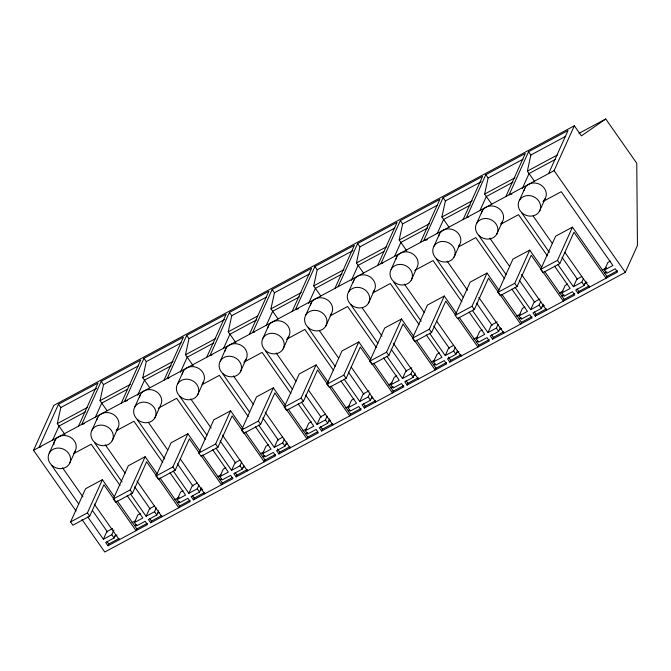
<?xml version="1.0" encoding="UTF-8"?>
<svg xmlns="http://www.w3.org/2000/svg" width="671" height="671" viewBox="0 0 671 671"><rect width="100%" height="100%" fill="white"/><g stroke="black" fill="none" stroke-linecap="round" stroke-linejoin="round"><path stroke-width="1.01" d="M64.986 434.598L57.312 423.627L60.793 407.54L58.494 404.261L97.983 383.049L78.532 426.127M107.125 410.795L100.038 400.671L103.527 384.584L101.229 381.304L140.709 360.092L121.258 403.17M149.851 387.838L142.772 377.714L146.261 361.627L143.963 358.348L183.443 337.136L163.992 380.214M193.189 365.729L185.506 354.758L188.987 338.67L186.689 335.391L226.177 314.179L206.727 357.257M235.915 342.772L228.241 331.801L231.721 315.714L229.423 312.434L268.912 291.222L249.461 334.301M278.054 318.968L270.967 308.845L274.456 292.757L272.158 289.478L311.646 268.266L292.187 311.344M320.788 296.012L313.701 285.888L317.19 269.801L314.892 266.521L354.372 245.309L334.921 288.387M363.514 273.055L356.435 262.931L359.916 246.844L357.618 243.565L397.106 222.353L377.656 265.431M406.844 250.954L399.17 239.975L402.65 223.888L400.352 220.608L439.84 199.396L420.39 242.483M448.983 227.142L441.895 217.027L445.385 200.931L443.086 197.651L482.575 176.439L463.116 219.526M491.717 204.185L484.63 194.07L488.119 177.974L485.821 174.695L525.301 153.483L505.85 196.569M534.443 181.229L527.364 171.113L530.845 155.018L528.547 151.738L568.035 130.526L548.584 173.613M76.041 510.983L33.55 450.291L53.814 405.418L574.342 125.779L581.405 135.869L605.754 118.977L636.762 163.279L637.45 245.46L625.297 272.384L104.768 552.023L82.021 519.539M58.494 404.261L39.044 447.339L40.965 446.802M52.615 440.218L59.006 426.06L85.636 411.751M49.277 453.026L54.947 440.461M101.229 381.304L81.778 424.382L84.655 423.577M69.474 463.686A11.424 10.057 24.3 0 0 58.528 448.052A11.424 10.057 24.3 0 0 50.124 463.325A11.424 10.057 24.3 0 0 69.474 463.686L75.144 451.122M95.349 417.261L101.74 403.103L127.448 389.289M92.011 430.069L97.681 417.505M143.963 358.348L124.504 401.426L127.389 400.621M147.377 523.254L136.859 528.924L136.062 530.694L103.896 484.747L89.713 516.167L72.887 525.2L70.589 521.921L85.586 488.714L102.411 479.673L114.322 496.691M112.208 440.73A11.424 10.057 24.3 0 0 101.262 425.095A11.424 10.057 24.3 0 0 92.85 440.369A11.424 10.057 24.3 0 0 112.208 440.73L117.878 428.165M137.656 395.253L144.475 380.147L171.105 365.838M134.737 407.112L140.415 394.548M70.589 521.921L87.415 512.879L102.411 479.673M186.689 335.391L167.238 378.469L169.159 377.932M190.111 500.298L179.593 505.968L178.796 507.737L146.63 461.791L132.447 493.21L115.622 502.243L113.324 498.964L128.32 465.758L145.146 456.716L157.056 473.734M154.934 417.773A11.424 10.057 24.3 0 0 143.997 402.139A11.424 10.057 24.3 0 0 135.584 417.412A11.424 10.057 24.3 0 0 154.934 417.773L160.612 405.209A11.424 10.057 24.3 0 0 154.011 390.438A11.424 10.057 24.3 0 0 139.501 397.014M87.75 516.913L103.368 539.224L106.773 531.684L112.661 528.522M180.382 372.296L187.209 357.19L213.831 342.881M177.471 384.156L183.149 371.591M113.324 498.964L130.149 489.922L145.146 456.716M103.368 539.224L111.78 534.703L113.911 529.989M115.63 534.552L114.078 537.983L105.666 542.503L107.964 545.783L108.769 543.988L119.178 538.402M107.964 545.783L147.444 524.579L145.146 521.292L136.733 525.812L134.443 522.533L137.84 514.992L140.365 513.634M229.423 312.434L209.973 355.513L211.893 354.976M199.488 453.302L189.365 438.834L175.181 470.254L158.356 479.287L156.058 476.007L171.055 442.801L187.88 433.76L200.386 451.625M197.668 394.816A11.424 10.057 24.3 0 0 186.731 379.182A11.424 10.057 24.3 0 0 178.318 394.456A11.424 10.057 24.3 0 0 197.668 394.816L203.347 382.252M130.484 493.957L146.102 516.267L149.507 508.727L154.548 506.018M223.544 348.392L229.935 334.233L256.565 319.924M220.205 361.199L225.875 348.635M156.058 476.007L172.883 466.966L187.88 433.76M146.102 516.267L154.515 511.747L156.217 507.981M158.733 510.774L156.813 515.026L148.4 519.547L150.698 522.835L151.503 521.032L161.912 515.445M150.698 522.835L190.178 501.623L187.88 498.335L179.467 502.856L177.169 499.576L180.574 492.036L183.099 490.677M272.158 289.478L252.707 332.556L254.628 332.028M275.58 454.384L265.053 460.054L264.257 461.824L232.099 415.877L217.916 447.297L201.09 456.33L198.792 453.051L213.781 419.845L230.606 410.803L243.12 428.668M240.403 371.86A11.424 10.057 24.3 0 0 229.457 356.226A11.424 10.057 24.3 0 0 221.053 371.499A11.424 10.057 24.3 0 0 240.403 371.86L246.072 359.295M173.219 471L188.828 493.311L192.233 485.77L197.282 483.061M266.278 325.435L272.669 311.277L299.3 296.968M262.94 338.243L268.61 325.678M198.792 453.051L215.617 444.009L230.606 410.803M188.828 493.311L197.249 488.79L198.943 485.024M201.468 487.817L199.539 492.069L191.126 496.59L193.424 499.878L194.238 498.083L204.647 492.489M193.424 499.878L232.912 478.666L230.614 475.378L222.202 479.899L219.903 476.62L223.309 469.079L225.833 467.721M314.892 266.521L295.441 309.599L298.318 308.803M317.433 431.898L307.788 437.098L306.991 438.868L274.825 392.921L260.642 424.34L243.816 433.374L241.518 430.094L256.515 396.888L273.34 387.846L285.25 404.865M232.845 477.341L222.319 483.011L221.522 484.781L201.275 455.852M283.137 348.903A11.424 10.057 24.3 0 0 272.191 333.269A11.424 10.057 24.3 0 0 263.778 348.543A11.424 10.057 24.3 0 0 283.137 348.903L288.807 336.339M215.945 448.043L231.562 470.354L234.967 462.814L240.017 460.105M308.585 303.426L315.404 288.32L342.034 274.011M305.666 315.286L311.344 302.722M241.518 430.094L258.343 421.053L273.34 387.846M231.562 470.354L239.975 465.833L241.677 462.067M243.825 465.682L242.273 469.113L233.86 473.634L236.158 476.922L236.972 475.127L247.373 469.532M236.158 476.922L275.647 455.71L273.349 452.422L264.936 456.943L262.638 453.663L266.043 446.123L268.568 444.764M338.167 286.643L357.618 243.565M328.278 385.28L317.559 369.973L303.376 401.384L286.551 410.417L284.252 407.138L299.249 373.932L316.075 364.89L328.58 382.755M325.863 325.947A11.424 10.057 24.3 0 0 314.925 310.312A11.424 10.057 24.3 0 0 306.513 325.586A11.424 10.057 24.3 0 0 325.863 325.947L331.541 313.382M258.679 425.087L274.296 447.398L277.702 439.857L282.751 437.148M351.319 280.47L358.138 265.364L383.846 251.55M348.4 292.33L354.078 279.765M284.252 407.138L301.078 398.104L316.075 364.89M274.296 447.398L282.709 442.877L284.412 439.111M286.928 441.904L285.007 446.165L276.595 450.677L278.893 453.965L279.698 452.17L290.107 446.576M278.893 453.965L318.373 432.753L316.075 429.465L307.662 433.986L305.372 430.707L308.769 423.166L311.294 421.807M400.352 220.608L380.902 263.686L382.822 263.158M403.774 385.515L393.248 391.193L392.451 392.954L360.293 347.016L346.11 378.427L329.285 387.461L326.987 384.181L341.984 350.975L358.809 341.933L370.719 358.951M368.597 302.99A11.424 10.057 24.3 0 0 357.66 287.356A11.424 10.057 24.3 0 0 349.247 302.629A11.424 10.057 24.3 0 0 368.597 302.99L374.275 290.426M301.413 402.139L317.031 424.441L320.436 416.901L325.477 414.192M394.473 256.565L400.864 242.407L427.494 228.106M391.134 269.373L396.804 256.808M326.987 384.181L343.812 375.148L358.809 341.933M317.031 424.441L325.443 419.92L327.146 416.154M329.662 418.947L327.742 423.208L319.329 427.721L321.627 431.008L322.432 429.214L332.841 423.619M321.627 431.008L361.107 409.796L358.809 406.509L350.396 411.029L348.098 407.75L351.503 400.21L354.028 398.851M443.086 197.651L423.636 240.738L427.477 239.664M446.509 362.558L435.982 368.236L435.185 369.998L403.028 324.059L388.845 355.471L372.019 364.512L369.721 361.224L384.709 328.018L401.535 318.977L413.453 335.995M361.04 408.471L350.522 414.15L349.725 415.911L329.469 386.982M411.331 280.033A11.424 10.057 24.3 0 0 400.386 264.399A11.424 10.057 24.3 0 0 391.981 279.673A11.424 10.057 24.3 0 0 411.331 280.033L417.001 267.469A11.424 10.057 24.3 0 0 410.4 252.699A11.424 10.057 24.3 0 0 395.898 259.274M344.148 379.182L359.765 401.484L363.162 393.944L369.05 390.782M437.207 233.609L443.598 219.451L470.228 205.15M433.869 246.416L439.539 233.852M369.721 361.224L386.546 352.191L401.535 318.977M359.765 401.484L368.178 396.964L369.872 393.198M372.019 396.813L370.467 400.251L362.055 404.764L364.353 408.052L365.167 406.257L375.575 400.662M364.353 408.052L403.841 386.84L401.543 383.552L393.131 388.073L390.832 384.793L394.238 377.253L396.762 375.903M485.821 174.695L466.37 217.781L468.291 217.245M455.886 315.563L445.754 301.103L431.57 332.514L414.745 341.556L412.447 338.268L427.444 305.062L444.269 296.02L456.775 313.885M454.066 257.077A11.424 10.057 24.3 0 0 443.12 241.443A11.424 10.057 24.3 0 0 434.707 256.716A11.424 10.057 24.3 0 0 454.066 257.077L459.736 244.512M386.873 356.226L402.491 378.528L405.896 370.988L411.784 367.825M479.941 210.652L486.332 196.494L512.963 182.193M476.595 223.46L482.273 210.895M412.447 338.268L429.281 329.235L444.269 296.02M402.491 378.528L410.904 374.007L412.606 370.241M415.123 373.034L413.202 377.295L404.789 381.807L407.087 385.095L407.901 383.3L418.301 377.706M407.087 385.095L446.576 363.883L444.277 360.595L435.865 365.116L433.567 361.837L436.972 354.296L439.497 352.946M528.547 151.738L509.096 194.825L511.981 194.02M531.969 316.645L521.451 322.323L520.654 324.085L488.488 278.146L474.305 309.557L457.479 318.599L455.181 315.311L470.178 282.105L487.003 273.063L498.914 290.082M496.792 234.12A11.424 10.057 24.3 0 0 485.854 218.494A11.424 10.057 24.3 0 0 477.442 233.76A11.424 10.057 24.3 0 0 496.792 234.12L502.47 221.556M429.608 333.269L445.225 355.571L448.631 348.031L453.68 345.322M522.248 188.643L529.067 173.537L555.689 159.237M519.329 200.503L525.007 187.939M455.181 315.311L472.007 306.278L487.003 273.063M445.225 355.571L453.638 351.05L455.341 347.284M457.488 350.899L455.936 354.338L447.523 358.851L449.822 362.139L450.627 360.344L461.036 354.749M449.822 362.139L489.302 340.927L487.003 337.639L478.591 342.16L476.301 338.88L479.698 331.34L482.223 329.989M574.703 293.688L564.177 299.367L563.38 301.128L531.222 255.19L517.039 286.601L500.214 295.643L497.916 292.355L512.912 259.149L529.738 250.107L541.648 267.125M33.55 450.291L554.078 170.66L574.342 125.779M489.234 339.601L478.717 345.28L477.92 347.041L457.672 318.113M539.526 211.164A11.424 10.057 24.3 0 0 528.589 195.538A11.424 10.057 24.3 0 0 520.176 210.803A11.424 10.057 24.3 0 0 539.526 211.164L545.204 198.599M472.342 310.312L487.96 332.615L491.365 325.074L497.253 321.912M497.916 292.355L514.741 283.321L529.738 250.107M487.96 332.615L496.372 328.094L498.075 324.328M500.222 327.943L498.67 331.382L490.258 335.894L492.556 339.182L493.361 337.387L503.77 331.793M492.556 339.182L532.036 317.97L529.738 314.682L521.325 319.203L519.027 315.924L522.432 308.383L524.957 307.033M540.65 269.398L555.638 236.192L572.464 227.15L606.911 276.41L606.114 278.171L573.957 232.233L559.773 263.644L542.948 272.686L540.65 269.398L557.475 260.365L572.464 227.15M515.076 287.356L530.694 309.658L534.091 302.118L539.987 298.956M530.694 309.658L539.107 305.137L540.801 301.371M543.325 304.164L541.396 308.425L532.984 312.946L535.282 316.226L536.095 314.431L546.504 308.836M535.282 316.226L574.77 295.014L572.472 291.734L564.059 296.246L561.761 292.967L565.167 285.427L567.691 284.076M557.802 264.399L573.42 286.702L576.825 279.161L581.874 276.452M573.42 286.702L581.832 282.181L583.535 278.415M586.051 281.208L584.131 285.469L575.718 289.989L578.016 293.269L578.83 291.474L589.23 285.88M578.016 293.269L617.505 272.057L615.206 268.777L606.794 273.29L604.496 270.01L607.901 262.47L610.425 261.12M606.911 276.41L617.437 270.732M60.793 407.54L96.607 388.299M103.527 384.584L138.419 365.838M146.261 361.627L181.153 342.881M188.987 338.67L224.802 319.438M231.721 315.714L266.613 296.968M274.456 292.757L309.348 274.011M317.19 269.801L352.996 250.568M359.916 246.844L394.816 228.098M402.65 223.888L437.542 205.141M445.385 200.931L481.199 181.698M488.119 177.974L523.011 159.237M530.845 155.018L565.745 136.28M578.989 133.361L605.754 118.977M57.312 423.627L87.607 407.347M100.038 400.671L130.342 384.391M142.772 377.714L173.076 361.434M185.506 354.758L215.81 338.478M228.241 331.801L257.622 316.016M270.967 308.845L301.271 292.573M313.701 285.888L344.005 269.616M356.435 262.931L386.739 246.66M399.17 239.975L429.465 223.703M441.895 217.027L472.199 200.746M484.63 194.07L514.934 177.79M527.364 171.113L557.668 154.833M73.751 453.596L91.197 444.227L120.025 485.41M116.486 430.639L133.932 421.271L162.759 462.453M158.297 408.178L176.658 398.314L205.494 439.497M201.946 384.726L219.392 375.357L248.228 416.54M243.758 362.265L262.126 352.401L290.954 393.583M286.492 339.308L304.86 329.444L333.688 370.627M330.14 315.856L347.595 306.488L376.423 347.67M372.875 292.9L390.321 283.531L419.157 324.714M414.686 270.438L433.055 260.574L461.883 301.757M458.343 246.995L475.789 237.618L504.617 278.8M501.069 224.039L518.524 214.661L547.351 255.844M542.889 201.568L561.25 191.705L612.908 265.49L604.496 270.01M131.986 522.659L135.609 520.713M174.712 499.702L179.249 497.261M217.446 476.745L221.069 474.8M260.18 453.789L263.804 451.843M302.915 430.832L306.538 428.886M345.64 407.876L349.272 405.93M388.375 384.919L391.998 382.973M431.109 361.963L434.733 360.017M473.843 339.006L477.467 337.06M516.578 316.049L520.201 314.103M559.304 293.093L562.935 291.147M602.038 270.136L606.567 267.704M134.443 522.533L142.856 518.012L127.238 495.701M177.169 499.576L185.582 495.055L169.964 472.745M219.903 476.62L228.316 472.099L212.699 449.788M262.638 453.663L271.05 449.142L255.433 426.831M305.372 430.707L313.785 426.186L298.167 403.883M348.098 407.75L356.511 403.229L340.893 380.927M390.832 384.793L399.245 380.272L383.627 357.97M433.567 361.837L441.979 357.316L426.362 335.014M476.301 338.88L484.714 334.359L469.096 312.057M519.027 315.924L527.44 311.403L511.822 289.1M561.761 292.967L570.174 288.446L554.556 266.144M114.892 536.188L117.031 535.039M117.299 500.943L134.577 525.611L136.8 524.42M157.618 513.231L159.052 512.468M160.034 477.987L177.303 502.663L179.534 501.463M200.352 490.275L202.499 489.125M202.768 455.03L220.038 479.706L221.522 478.901M243.087 467.318L244.512 466.555M245.502 432.074L262.772 456.75L265.003 455.55M285.821 444.361L287.247 443.598M288.228 409.117L305.506 433.793L307.729 432.594M328.547 421.413L330.694 420.256M330.962 386.16L348.232 410.837L349.725 410.031M371.281 398.457L372.715 397.685M373.697 363.204L390.967 387.88L393.198 386.681M414.015 375.5L415.441 374.728M416.431 340.247L433.701 364.923L435.185 364.118M456.75 352.543L458.889 351.386M459.157 317.291L476.435 341.967L477.92 341.162M499.476 329.587L501.623 328.429M501.891 294.334L519.161 319.01L521.392 317.811M542.21 306.63L544.357 305.473M544.626 271.378L561.895 296.054L564.126 294.854M584.944 283.674L587.091 282.516M604.63 273.097L606.861 271.898M554.078 170.66L625.297 272.384M564.873 252.33L589.289 287.213M581.832 282.181L584.131 285.469M533.177 216.079L552.384 243.514M561.988 257.228L577.597 279.522M557.475 260.365L559.773 263.644M577.102 289.008L578.83 291.474M521.77 212.917L549.398 252.388M521.543 274.439L546.555 310.17M539.107 305.137L541.396 308.425M489.847 238.171L509.65 266.471M519.253 280.184L534.862 302.478M514.741 283.321L517.039 286.601M534.376 311.965L536.095 314.431M479.035 235.873L506.06 274.481M478.809 297.387L503.829 333.126M496.372 328.094L498.67 331.382M447.112 261.128L467.519 290.283M476.527 303.141L492.128 325.435M472.007 306.278L474.305 309.557M491.642 334.921L493.361 337.387M436.301 258.83L463.334 297.438M436.67 321.199L461.094 356.083M453.638 351.05L455.936 354.338M404.378 284.085L424.189 312.384M433.793 326.098L449.394 348.392M429.281 329.235L431.57 332.514M448.337 357.056L450.627 360.344M393.567 281.786L421.203 321.25M393.349 343.3L418.36 379.04M410.904 374.007L413.202 377.295M362.248 307.905L382.059 336.196M391.059 349.054L406.668 371.348M386.546 352.191L388.845 355.471M406.173 380.834L407.901 383.3M350.841 304.743L377.865 343.351M351.21 367.112L375.626 401.996M368.178 396.964L370.467 400.251M319.513 330.862L338.721 358.297M348.324 372.011L363.934 394.305M343.812 375.148L346.11 378.427M363.439 403.791L365.167 406.257M308.106 327.7L335.131 366.307M308.475 390.069L332.9 424.953M325.443 419.92L327.742 423.208M276.184 352.954L295.995 381.254M305.599 394.967L321.199 417.261M301.078 398.104L303.376 401.384M320.713 426.748L322.432 429.214M265.372 350.656L292.405 389.264M265.146 412.17L290.166 447.909M282.709 442.877L285.007 446.165M233.449 375.911L253.261 404.21M262.864 417.924L278.465 440.218M258.343 421.053L260.642 424.34M277.408 448.882L279.698 452.17M222.638 373.613L249.671 412.22M222.42 435.127L247.431 470.866M239.975 465.833L242.273 469.113M190.715 398.868L211.13 428.023M220.13 440.881L235.739 463.175M215.617 444.009L217.916 447.297M235.244 472.661L236.972 475.127M179.912 396.569L206.936 435.177M180.281 458.939L204.697 493.814M197.249 488.79L199.539 492.069M148.585 422.68L167.792 450.124M177.396 463.837L193.005 486.131M172.883 466.966L175.181 470.254M192.51 495.617L194.238 498.083M137.178 419.526L164.806 458.989M136.951 481.04L161.971 516.771M154.515 511.747L156.813 515.026M105.255 444.781L125.066 473.08M134.67 486.794L150.27 509.088M130.149 489.922L132.447 493.21M149.784 518.574L151.503 521.032M94.443 442.483L122.072 481.946M94.217 503.996L119.237 539.727M111.78 534.703L114.078 537.983M62.52 467.737L82.927 496.892M92.531 510.606L107.536 532.044M87.415 512.879L89.713 516.167M107.05 541.531L108.769 543.988M51.709 465.439L78.742 504.047M561.895 296.054L564.177 299.367M519.161 319.01L521.451 322.323M476.435 341.967L478.717 345.28M433.701 364.923L435.982 368.236M390.967 387.88L393.248 391.193M348.232 410.837L350.522 414.15M305.506 433.793L307.788 437.098M262.772 456.75L265.053 460.054M220.038 479.706L222.319 483.011M177.303 502.663L179.593 505.968M134.577 525.611L136.859 528.924M267.695 328.144A11.424 10.057 24.3 0 1 283.12 321.963A11.424 10.057 24.3 0 1 287.809 337.79M310.43 305.188A11.424 10.057 24.3 0 1 325.854 299.014A11.424 10.057 24.3 0 1 330.543 314.833M353.164 282.231A11.424 10.057 24.3 0 1 368.589 276.058A11.424 10.057 24.3 0 1 373.277 291.877M224.97 351.101A11.424 10.057 24.3 0 1 240.83 345.146A11.424 10.057 24.3 0 1 244.47 361.392M182.235 374.057A11.424 10.057 24.3 0 1 197.66 367.876A11.424 10.057 24.3 0 1 202.348 383.703M438.624 236.318A11.424 10.057 24.3 0 1 454.049 230.145A11.424 10.057 24.3 0 1 458.738 245.963M481.359 213.361A11.424 10.057 24.3 0 1 497.228 207.406A11.424 10.057 24.3 0 1 500.868 223.653M96.767 419.971A11.424 10.057 24.3 0 1 112.636 414.015A11.424 10.057 24.3 0 1 116.276 430.262M53.839 444.688A11.424 10.057 24.3 0 1 68.543 436.351A11.424 10.057 24.3 0 1 74.145 452.573M524.093 190.405A11.424 10.057 24.3 0 1 539.962 184.45A11.424 10.057 24.3 0 1 543.602 200.696"/></g></svg>
